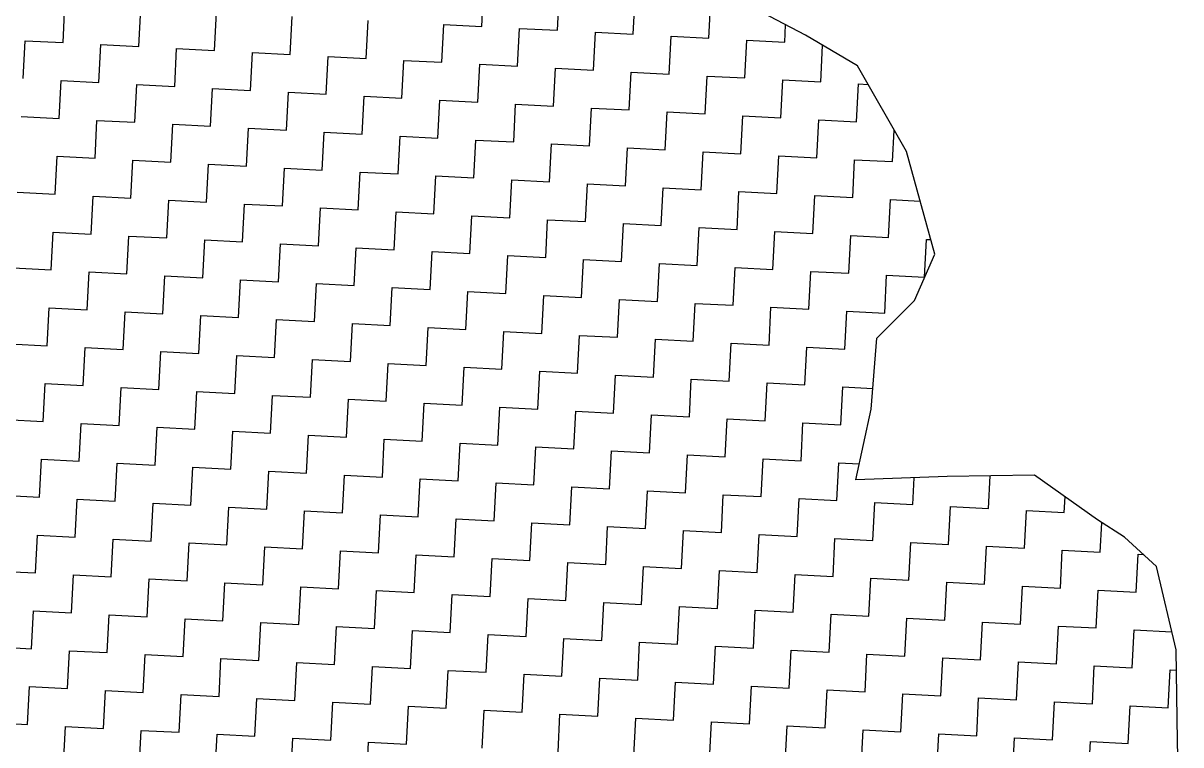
# Model space of a CAD drawing. Header units: metres. Extents: x 281214 to 284109, y 2088556 to 2092246.
# Drawn here: x 281528.7 to 281720.8, y 2091058.9 to 2091178.7 of the extents above; entities that cross this region are included whole.
import ezdxf

# ---------------------------------------------------------------- set-up
doc = ezdxf.new("R2010")
doc.units = ezdxf.units.M
doc.layers.add('POLY_HATCH', color=12, linetype='Continuous')

msp = doc.modelspace()

# ---------------------------------------------------------------- linework, layer by layer
at = {"layer": 'POLY_HATCH', "linetype": 'Continuous'}
for p, q in [((281604.76, 2091178.12), (281605.09, 2091184.41)), ((281617.34, 2091177.47), (281617.66, 2091183.75)), ((281629.91, 2091176.81), (281630.24, 2091183.1)), ((281535.27, 2091175.42), (281535.59, 2091181.71)), ((281547.84, 2091174.77), (281548.17, 2091181.05)), ((281642.49, 2091176.16), (281642.82, 2091182.45)), ((281560.42, 2091174.11), (281560.74, 2091180.4)), ((281572.99, 2091173.46), (281573.32, 2091179.75)), ((281585.57, 2091172.81), (281585.9, 2091179.1)), ((281598.15, 2091172.16), (281598.47, 2091178.44)), ((281598.47, 2091178.44), (281604.76, 2091178.12)), ((281610.72, 2091171.5), (281611.05, 2091177.79)), ((281611.05, 2091177.79), (281617.34, 2091177.47)), ((281623.3, 2091170.85), (281623.63, 2091177.14)), ((281623.63, 2091177.14), (281629.91, 2091176.81)), ((281655.07, 2091175.51), (281655.21, 2091178.36)), ((281528.65, 2091169.46), (281528.98, 2091175.74)), ((281528.98, 2091175.74), (281535.27, 2091175.42)), ((281541.23, 2091168.8), (281541.55, 2091175.09)), ((281541.55, 2091175.09), (281547.84, 2091174.77)), ((281635.88, 2091170.2), (281636.2, 2091176.49)), ((281636.2, 2091176.49), (281642.49, 2091176.16)), ((281648.45, 2091169.55), (281648.78, 2091175.84)), ((281648.78, 2091175.84), (281655.07, 2091175.51)), ((281661.03, 2091168.89), (281661.34, 2091174.97)), ((281553.8, 2091168.15), (281554.13, 2091174.44)), ((281554.13, 2091174.44), (281560.42, 2091174.11)), ((281566.38, 2091167.5), (281566.71, 2091173.79)), ((281566.71, 2091173.79), (281572.99, 2091173.46)), ((281578.96, 2091166.85), (281579.28, 2091173.13)), ((281579.28, 2091173.13), (281585.57, 2091172.81)), ((281591.53, 2091166.19), (281591.86, 2091172.48)), ((281591.86, 2091172.48), (281598.15, 2091172.16)), ((281604.11, 2091165.54), (281604.44, 2091171.83)), ((281604.44, 2091171.83), (281610.72, 2091171.5)), ((281616.69, 2091164.89), (281617.01, 2091171.18)), ((281617.01, 2091171.18), (281623.3, 2091170.85)), ((281629.26, 2091164.24), (281629.59, 2091170.53)), ((281629.59, 2091170.53), (281635.88, 2091170.2)), ((281641.84, 2091163.58), (281642.16, 2091169.87)), ((281642.16, 2091169.87), (281648.45, 2091169.55)), ((281654.41, 2091162.93), (281654.74, 2091169.22)), ((281654.74, 2091169.22), (281661.03, 2091168.89)), ((281534.61, 2091162.84), (281534.94, 2091169.13)), ((281534.94, 2091169.13), (281541.23, 2091168.8)), ((281547.19, 2091162.19), (281547.52, 2091168.48)), ((281547.52, 2091168.48), (281553.8, 2091168.15)), ((281559.77, 2091161.54), (281560.09, 2091167.83)), ((281560.09, 2091167.83), (281566.38, 2091167.5)), ((281666.99, 2091162.28), (281667.32, 2091168.57)), ((281667.32, 2091168.57), (281668.89, 2091168.49)), ((281572.34, 2091160.88), (281572.67, 2091167.17)), ((281572.67, 2091167.17), (281578.96, 2091166.85)), ((281584.92, 2091160.23), (281585.24, 2091166.52)), ((281585.24, 2091166.52), (281591.53, 2091166.19)), ((281597.49, 2091159.58), (281597.82, 2091165.87)), ((281597.82, 2091165.87), (281604.11, 2091165.54)), ((281610.07, 2091158.93), (281610.4, 2091165.22)), ((281610.4, 2091165.22), (281616.69, 2091164.89)), ((281622.65, 2091158.28), (281622.97, 2091164.56)), ((281622.97, 2091164.56), (281629.26, 2091164.24)), ((281635.22, 2091157.62), (281635.55, 2091163.91)), ((281635.55, 2091163.91), (281641.84, 2091163.58)), ((281528.32, 2091163.17), (281534.61, 2091162.84)), ((281540.58, 2091156.23), (281540.9, 2091162.52)), ((281540.9, 2091162.52), (281547.19, 2091162.19)), ((281553.15, 2091155.58), (281553.48, 2091161.86)), ((281553.48, 2091161.86), (281559.77, 2091161.54)), ((281647.8, 2091156.97), (281648.13, 2091163.26)), ((281648.13, 2091163.26), (281654.41, 2091162.93)), ((281660.38, 2091156.32), (281660.7, 2091162.61)), ((281660.7, 2091162.61), (281666.99, 2091162.28)), ((281565.73, 2091154.92), (281566.05, 2091161.21)), ((281566.05, 2091161.21), (281572.34, 2091160.88)), ((281578.3, 2091154.27), (281578.63, 2091160.56)), ((281578.63, 2091160.56), (281584.92, 2091160.23)), ((281590.88, 2091153.62), (281591.21, 2091159.91)), ((281591.21, 2091159.91), (281597.49, 2091159.58)), ((281672.95, 2091155.67), (281673.22, 2091160.91)), ((281603.46, 2091152.97), (281603.78, 2091159.25)), ((281603.78, 2091159.25), (281610.07, 2091158.93)), ((281616.03, 2091152.31), (281616.36, 2091158.6)), ((281616.36, 2091158.6), (281622.65, 2091158.28)), ((281628.61, 2091151.66), (281628.94, 2091157.95)), ((281628.94, 2091157.95), (281635.22, 2091157.62)), ((281533.96, 2091150.27), (281534.29, 2091156.55)), ((281534.29, 2091156.55), (281540.58, 2091156.23)), ((281546.54, 2091149.61), (281546.86, 2091155.9)), ((281546.86, 2091155.9), (281553.15, 2091155.58)), ((281641.19, 2091151.01), (281641.51, 2091157.3)), ((281641.51, 2091157.3), (281647.8, 2091156.97)), ((281653.76, 2091150.36), (281654.09, 2091156.64)), ((281654.09, 2091156.64), (281660.38, 2091156.32)), ((281666.34, 2091149.7), (281666.66, 2091155.99)), ((281666.66, 2091155.99), (281672.95, 2091155.67)), ((281559.11, 2091148.96), (281559.44, 2091155.25)), ((281559.44, 2091155.25), (281565.73, 2091154.92)), ((281571.69, 2091148.31), (281572.02, 2091154.6)), ((281572.02, 2091154.6), (281578.3, 2091154.27)), ((281584.27, 2091147.66), (281584.59, 2091153.94)), ((281584.59, 2091153.94), (281590.88, 2091153.62)), ((281596.84, 2091147), (281597.17, 2091153.29)), ((281597.17, 2091153.29), (281603.46, 2091152.97)), ((281609.42, 2091146.35), (281609.74, 2091152.64)), ((281609.74, 2091152.64), (281616.03, 2091152.31)), ((281622, 2091145.7), (281622.32, 2091151.99)), ((281622.32, 2091151.99), (281628.61, 2091151.66)), ((281527.67, 2091150.59), (281533.96, 2091150.27)), ((281634.57, 2091145.05), (281634.9, 2091151.33)), ((281634.9, 2091151.33), (281641.19, 2091151.01)), ((281647.15, 2091144.39), (281647.47, 2091150.68)), ((281647.47, 2091150.68), (281653.76, 2091150.36)), ((281659.72, 2091143.74), (281660.05, 2091150.03)), ((281660.05, 2091150.03), (281666.34, 2091149.7)), ((281539.92, 2091143.65), (281540.25, 2091149.94)), ((281540.25, 2091149.94), (281546.54, 2091149.61)), ((281552.5, 2091143), (281552.83, 2091149.29)), ((281552.83, 2091149.29), (281559.11, 2091148.96)), ((281565.08, 2091142.35), (281565.4, 2091148.63)), ((281565.4, 2091148.63), (281571.69, 2091148.31)), ((281672.3, 2091143.09), (281672.63, 2091149.38)), ((281672.63, 2091149.38), (281677.54, 2091149.12)), ((281577.65, 2091141.69), (281577.98, 2091147.98)), ((281577.98, 2091147.98), (281584.27, 2091147.66)), ((281590.23, 2091141.04), (281590.55, 2091147.33)), ((281590.55, 2091147.33), (281596.84, 2091147)), ((281602.8, 2091140.39), (281603.13, 2091146.68)), ((281603.13, 2091146.68), (281609.42, 2091146.35)), ((281615.38, 2091139.74), (281615.71, 2091146.03)), ((281615.71, 2091146.03), (281622, 2091145.7)), ((281627.96, 2091139.08), (281628.28, 2091145.37)), ((281628.28, 2091145.37), (281634.57, 2091145.05)), ((281640.53, 2091138.43), (281640.86, 2091144.72)), ((281640.86, 2091144.72), (281647.15, 2091144.39)), ((281533.31, 2091137.69), (281533.63, 2091143.98)), ((281533.63, 2091143.98), (281539.92, 2091143.65)), ((281545.88, 2091137.04), (281546.21, 2091143.32)), ((281546.21, 2091143.32), (281552.5, 2091143)), ((281558.46, 2091136.38), (281558.79, 2091142.67)), ((281558.79, 2091142.67), (281565.08, 2091142.35)), ((281653.11, 2091137.78), (281653.44, 2091144.07)), ((281653.44, 2091144.07), (281659.72, 2091143.74)), ((281665.69, 2091137.13), (281666.01, 2091143.42)), ((281666.01, 2091143.42), (281672.3, 2091143.09)), ((281678.26, 2091136.48), (281678.59, 2091142.76)), ((281678.59, 2091142.76), (281679.31, 2091142.73)), ((281571.04, 2091135.73), (281571.36, 2091142.02)), ((281571.36, 2091142.02), (281577.65, 2091141.69)), ((281583.61, 2091135.08), (281583.94, 2091141.37)), ((281583.94, 2091141.37), (281590.23, 2091141.04)), ((281596.19, 2091134.43), (281596.52, 2091140.72)), ((281596.52, 2091140.72), (281602.8, 2091140.39)), ((281608.77, 2091133.78), (281609.09, 2091140.06)), ((281609.09, 2091140.06), (281615.38, 2091139.74)), ((281621.34, 2091133.12), (281621.67, 2091139.41)), ((281621.67, 2091139.41), (281627.96, 2091139.08)), ((281633.92, 2091132.47), (281634.25, 2091138.76)), ((281634.25, 2091138.76), (281640.53, 2091138.43)), ((281527.02, 2091138.02), (281533.31, 2091137.69)), ((281539.27, 2091131.07), (281539.6, 2091137.36)), ((281539.6, 2091137.36), (281545.88, 2091137.04)), ((281551.85, 2091130.42), (281552.17, 2091136.71)), ((281552.17, 2091136.71), (281558.46, 2091136.38)), ((281646.5, 2091131.82), (281646.82, 2091138.11)), ((281646.82, 2091138.11), (281653.11, 2091137.78)), ((281659.07, 2091131.17), (281659.4, 2091137.45)), ((281659.4, 2091137.45), (281665.69, 2091137.13)), ((281671.65, 2091130.51), (281671.97, 2091136.8)), ((281671.97, 2091136.8), (281678.26, 2091136.48)), ((281564.42, 2091129.77), (281564.75, 2091136.06)), ((281564.75, 2091136.06), (281571.04, 2091135.73)), ((281577, 2091129.12), (281577.33, 2091135.41)), ((281577.33, 2091135.41), (281583.61, 2091135.08)), ((281589.58, 2091128.47), (281589.9, 2091134.75)), ((281589.9, 2091134.75), (281596.19, 2091134.43)), ((281602.15, 2091127.81), (281602.48, 2091134.1)), ((281602.48, 2091134.1), (281608.77, 2091133.78)), ((281614.73, 2091127.16), (281615.05, 2091133.45)), ((281615.05, 2091133.45), (281621.34, 2091133.12)), ((281627.3, 2091126.51), (281627.63, 2091132.8)), ((281627.63, 2091132.8), (281633.92, 2091132.47)), ((281532.66, 2091125.11), (281532.98, 2091131.4)), ((281532.98, 2091131.4), (281539.27, 2091131.07)), ((281545.23, 2091124.46), (281545.56, 2091130.75)), ((281545.56, 2091130.75), (281551.85, 2091130.42)), ((281639.88, 2091125.86), (281640.21, 2091132.14)), ((281640.21, 2091132.14), (281646.5, 2091131.82)), ((281652.46, 2091125.2), (281652.78, 2091131.49)), ((281652.78, 2091131.49), (281659.07, 2091131.17)), ((281665.03, 2091124.55), (281665.36, 2091130.84)), ((281665.36, 2091130.84), (281671.65, 2091130.51)), ((281557.81, 2091123.81), (281558.13, 2091130.1)), ((281558.13, 2091130.1), (281564.42, 2091129.77)), ((281570.39, 2091123.16), (281570.71, 2091129.44)), ((281570.71, 2091129.44), (281577, 2091129.12)), ((281582.96, 2091122.5), (281583.29, 2091128.79)), ((281583.29, 2091128.79), (281589.58, 2091128.47)), ((281595.54, 2091121.85), (281595.86, 2091128.14)), ((281595.86, 2091128.14), (281602.15, 2091127.81)), ((281608.11, 2091121.2), (281608.44, 2091127.49)), ((281608.44, 2091127.49), (281614.73, 2091127.16)), ((281526.37, 2091125.44), (281532.66, 2091125.11)), ((281620.69, 2091120.55), (281621.02, 2091126.83)), ((281621.02, 2091126.83), (281627.3, 2091126.51)), ((281633.27, 2091119.89), (281633.59, 2091126.18)), ((281633.59, 2091126.18), (281639.88, 2091125.86)), ((281645.84, 2091119.24), (281646.17, 2091125.53)), ((281646.17, 2091125.53), (281652.46, 2091125.2)), ((281538.62, 2091118.5), (281538.94, 2091124.79)), ((281538.94, 2091124.79), (281545.23, 2091124.46)), ((281551.19, 2091117.85), (281551.52, 2091124.13)), ((281551.52, 2091124.13), (281557.81, 2091123.81)), ((281563.77, 2091117.19), (281564.1, 2091123.48)), ((281564.1, 2091123.48), (281570.39, 2091123.16)), ((281658.42, 2091118.59), (281658.75, 2091124.88)), ((281658.75, 2091124.88), (281665.03, 2091124.55)), ((281576.35, 2091116.54), (281576.67, 2091122.83)), ((281576.67, 2091122.83), (281582.96, 2091122.5)), ((281588.92, 2091115.89), (281589.25, 2091122.18)), ((281589.25, 2091122.18), (281595.54, 2091121.85)), ((281601.5, 2091115.24), (281601.83, 2091121.52)), ((281601.83, 2091121.52), (281608.11, 2091121.2)), ((281614.08, 2091114.58), (281614.4, 2091120.87)), ((281614.4, 2091120.87), (281620.69, 2091120.55)), ((281626.65, 2091113.93), (281626.98, 2091120.22)), ((281626.98, 2091120.22), (281633.27, 2091119.89)), ((281639.23, 2091113.28), (281639.55, 2091119.57)), ((281639.55, 2091119.57), (281645.84, 2091119.24)), ((281532, 2091112.54), (281532.33, 2091118.82)), ((281532.33, 2091118.82), (281538.62, 2091118.5)), ((281544.58, 2091111.88), (281544.91, 2091118.17)), ((281544.91, 2091118.17), (281551.19, 2091117.85)), ((281557.16, 2091111.23), (281557.48, 2091117.52)), ((281557.48, 2091117.52), (281563.77, 2091117.19)), ((281651.81, 2091112.63), (281652.13, 2091118.92)), ((281652.13, 2091118.92), (281658.42, 2091118.59)), ((281664.38, 2091111.98), (281664.71, 2091118.26)), ((281664.71, 2091118.26), (281669.7, 2091118)), ((281569.73, 2091110.58), (281570.06, 2091116.87)), ((281570.06, 2091116.87), (281576.35, 2091116.54)), ((281582.31, 2091109.93), (281582.64, 2091116.22)), ((281582.64, 2091116.22), (281588.92, 2091115.89)), ((281594.89, 2091109.27), (281595.21, 2091115.56)), ((281595.21, 2091115.56), (281601.5, 2091115.24)), ((281607.46, 2091108.62), (281607.79, 2091114.91)), ((281607.79, 2091114.91), (281614.08, 2091114.58)), ((281620.04, 2091107.97), (281620.36, 2091114.26)), ((281620.36, 2091114.26), (281626.65, 2091113.93)), ((281632.61, 2091107.32), (281632.94, 2091113.61)), ((281632.94, 2091113.61), (281639.23, 2091113.28)), ((281525.72, 2091112.86), (281532, 2091112.54)), ((281537.97, 2091105.92), (281538.29, 2091112.21)), ((281538.29, 2091112.21), (281544.58, 2091111.88)), ((281550.54, 2091105.27), (281550.87, 2091111.56)), ((281550.87, 2091111.56), (281557.16, 2091111.23)), ((281645.19, 2091106.67), (281645.52, 2091112.95)), ((281645.52, 2091112.95), (281651.81, 2091112.63)), ((281657.77, 2091106.01), (281658.09, 2091112.3)), ((281658.09, 2091112.3), (281664.38, 2091111.98)), ((281563.12, 2091104.62), (281563.44, 2091110.91)), ((281563.44, 2091110.91), (281569.73, 2091110.58)), ((281575.69, 2091103.97), (281576.02, 2091110.25)), ((281576.02, 2091110.25), (281582.31, 2091109.93)), ((281588.27, 2091103.31), (281588.6, 2091109.6)), ((281588.6, 2091109.6), (281594.89, 2091109.27)), ((281600.85, 2091102.66), (281601.17, 2091108.95)), ((281601.17, 2091108.95), (281607.46, 2091108.62)), ((281613.42, 2091102.01), (281613.75, 2091108.3)), ((281613.75, 2091108.3), (281620.04, 2091107.97)), ((281531.35, 2091099.96), (281531.68, 2091106.25)), ((281531.68, 2091106.25), (281537.97, 2091105.92)), ((281626, 2091101.36), (281626.33, 2091107.64)), ((281626.33, 2091107.64), (281632.61, 2091107.32)), ((281638.58, 2091100.7), (281638.9, 2091106.99)), ((281638.9, 2091106.99), (281645.19, 2091106.67)), ((281651.15, 2091100.05), (281651.48, 2091106.34)), ((281651.48, 2091106.34), (281657.77, 2091106.01)), ((281543.93, 2091099.31), (281544.25, 2091105.6)), ((281544.25, 2091105.6), (281550.54, 2091105.27)), ((281556.5, 2091098.66), (281556.83, 2091104.94)), ((281556.83, 2091104.94), (281563.12, 2091104.62)), ((281569.08, 2091098), (281569.41, 2091104.29)), ((281569.41, 2091104.29), (281575.69, 2091103.97)), ((281663.73, 2091099.4), (281664.06, 2091105.69)), ((281664.06, 2091105.69), (281667.43, 2091105.51)), ((281581.66, 2091097.35), (281581.98, 2091103.64)), ((281581.98, 2091103.64), (281588.27, 2091103.31)), ((281594.23, 2091096.7), (281594.56, 2091102.99)), ((281594.56, 2091102.99), (281600.85, 2091102.66)), ((281606.81, 2091096.05), (281607.14, 2091102.33)), ((281607.14, 2091102.33), (281613.42, 2091102.01)), ((281676.31, 2091098.75), (281676.54, 2091103.2)), ((281688.88, 2091098.09), (281689.16, 2091103.51)), ((281525.06, 2091100.29), (281531.35, 2091099.96)), ((281619.39, 2091095.39), (281619.71, 2091101.68)), ((281619.71, 2091101.68), (281626, 2091101.36)), ((281631.96, 2091094.74), (281632.29, 2091101.03)), ((281632.29, 2091101.03), (281638.58, 2091100.7)), ((281644.54, 2091094.09), (281644.86, 2091100.38)), ((281644.86, 2091100.38), (281651.15, 2091100.05)), ((281701.46, 2091097.44), (281701.59, 2091100)), ((281537.31, 2091093.35), (281537.64, 2091099.63)), ((281537.64, 2091099.63), (281543.93, 2091099.31)), ((281549.89, 2091092.69), (281550.22, 2091098.98)), ((281550.22, 2091098.98), (281556.5, 2091098.66)), ((281562.47, 2091092.04), (281562.79, 2091098.33)), ((281562.79, 2091098.33), (281569.08, 2091098)), ((281657.11, 2091093.44), (281657.44, 2091099.72)), ((281657.44, 2091099.72), (281663.73, 2091099.4)), ((281669.69, 2091092.78), (281670.02, 2091099.07)), ((281670.02, 2091099.07), (281676.31, 2091098.75)), ((281682.27, 2091092.13), (281682.59, 2091098.42)), ((281682.59, 2091098.42), (281688.88, 2091098.09)), ((281575.04, 2091091.39), (281575.37, 2091097.68)), ((281575.37, 2091097.68), (281581.66, 2091097.35)), ((281587.62, 2091090.74), (281587.94, 2091097.02)), ((281587.94, 2091097.02), (281594.23, 2091096.7)), ((281600.2, 2091090.08), (281600.52, 2091096.37)), ((281600.52, 2091096.37), (281606.81, 2091096.05)), ((281694.84, 2091091.48), (281695.17, 2091097.77)), ((281695.17, 2091097.77), (281701.46, 2091097.44)), ((281612.77, 2091089.43), (281613.1, 2091095.72)), ((281613.1, 2091095.72), (281619.39, 2091095.39)), ((281625.35, 2091088.78), (281625.67, 2091095.07)), ((281625.67, 2091095.07), (281631.96, 2091094.74)), ((281637.92, 2091088.13), (281638.25, 2091094.42)), ((281638.25, 2091094.42), (281644.54, 2091094.09)), ((281707.42, 2091090.83), (281707.67, 2091095.73)), ((281530.7, 2091087.38), (281531.03, 2091093.67)), ((281531.03, 2091093.67), (281537.31, 2091093.35)), ((281543.28, 2091086.73), (281543.6, 2091093.02)), ((281543.6, 2091093.02), (281549.89, 2091092.69)), ((281555.85, 2091086.08), (281556.18, 2091092.37)), ((281556.18, 2091092.37), (281562.47, 2091092.04)), ((281650.5, 2091087.47), (281650.83, 2091093.76)), ((281650.83, 2091093.76), (281657.11, 2091093.44)), ((281663.08, 2091086.82), (281663.4, 2091093.11)), ((281663.4, 2091093.11), (281669.69, 2091092.78)), ((281675.65, 2091086.17), (281675.98, 2091092.46)), ((281675.98, 2091092.46), (281682.27, 2091092.13)), ((281568.43, 2091085.43), (281568.75, 2091091.71)), ((281568.75, 2091091.71), (281575.04, 2091091.39)), ((281581, 2091084.77), (281581.33, 2091091.06)), ((281581.33, 2091091.06), (281587.62, 2091090.74)), ((281593.58, 2091084.12), (281593.91, 2091090.41)), ((281593.91, 2091090.41), (281600.2, 2091090.08)), ((281688.23, 2091085.52), (281688.56, 2091091.81)), ((281688.56, 2091091.81), (281694.84, 2091091.48)), ((281700.81, 2091084.87), (281701.13, 2091091.15)), ((281701.13, 2091091.15), (281707.42, 2091090.83)), ((281713.38, 2091084.21), (281713.71, 2091090.5)), ((281713.71, 2091090.5), (281714.56, 2091090.46)), ((281606.16, 2091083.47), (281606.48, 2091089.76)), ((281606.48, 2091089.76), (281612.77, 2091089.43)), ((281618.73, 2091082.82), (281619.06, 2091089.11)), ((281619.06, 2091089.11), (281625.35, 2091088.78)), ((281631.31, 2091082.17), (281631.64, 2091088.45)), ((281631.64, 2091088.45), (281637.92, 2091088.13)), ((281524.41, 2091087.71), (281530.7, 2091087.38)), ((281536.66, 2091080.77), (281536.99, 2091087.06)), ((281536.99, 2091087.06), (281543.28, 2091086.73)), ((281643.89, 2091081.51), (281644.21, 2091087.8)), ((281644.21, 2091087.8), (281650.5, 2091087.47)), ((281656.46, 2091080.86), (281656.79, 2091087.15)), ((281656.79, 2091087.15), (281663.08, 2091086.82)), ((281549.24, 2091080.12), (281549.56, 2091086.41)), ((281549.56, 2091086.41), (281555.85, 2091086.08)), ((281561.81, 2091079.46), (281562.14, 2091085.75)), ((281562.14, 2091085.75), (281568.43, 2091085.43)), ((281574.39, 2091078.81), (281574.72, 2091085.1)), ((281574.72, 2091085.1), (281581, 2091084.77)), ((281669.04, 2091080.21), (281669.36, 2091086.5)), ((281669.36, 2091086.5), (281675.65, 2091086.17)), ((281681.62, 2091079.56), (281681.94, 2091085.84)), ((281681.94, 2091085.84), (281688.23, 2091085.52)), ((281694.19, 2091078.9), (281694.52, 2091085.19)), ((281694.52, 2091085.19), (281700.81, 2091084.87)), ((281586.97, 2091078.16), (281587.29, 2091084.45)), ((281587.29, 2091084.45), (281593.58, 2091084.12)), ((281599.54, 2091077.51), (281599.87, 2091083.8)), ((281599.87, 2091083.8), (281606.16, 2091083.47)), ((281612.12, 2091076.86), (281612.45, 2091083.14)), ((281612.45, 2091083.14), (281618.73, 2091082.82)), ((281706.77, 2091078.25), (281707.09, 2091084.54)), ((281707.09, 2091084.54), (281713.38, 2091084.21)), ((281530.05, 2091074.81), (281530.37, 2091081.1)), ((281530.37, 2091081.1), (281536.66, 2091080.77)), ((281624.7, 2091076.2), (281625.02, 2091082.49)), ((281625.02, 2091082.49), (281631.31, 2091082.17)), ((281637.27, 2091075.55), (281637.6, 2091081.84)), ((281637.6, 2091081.84), (281643.89, 2091081.51)), ((281649.85, 2091074.9), (281650.17, 2091081.19)), ((281650.17, 2091081.19), (281656.46, 2091080.86)), ((281542.62, 2091074.16), (281542.95, 2091080.44)), ((281542.95, 2091080.44), (281549.24, 2091080.12)), ((281555.2, 2091073.5), (281555.53, 2091079.79)), ((281555.53, 2091079.79), (281561.81, 2091079.46)), ((281567.78, 2091072.85), (281568.1, 2091079.14)), ((281568.1, 2091079.14), (281574.39, 2091078.81)), ((281662.42, 2091074.25), (281662.75, 2091080.53)), ((281662.75, 2091080.53), (281669.04, 2091080.21)), ((281675, 2091073.59), (281675.33, 2091079.88)), ((281675.33, 2091079.88), (281681.62, 2091079.56)), ((281687.58, 2091072.94), (281687.9, 2091079.23)), ((281687.9, 2091079.23), (281694.19, 2091078.9)), ((281580.35, 2091072.2), (281580.68, 2091078.49)), ((281580.68, 2091078.49), (281586.97, 2091078.16)), ((281592.93, 2091071.55), (281593.25, 2091077.83)), ((281593.25, 2091077.83), (281599.54, 2091077.51)), ((281605.5, 2091070.89), (281605.83, 2091077.18)), ((281605.83, 2091077.18), (281612.12, 2091076.86)), ((281700.15, 2091072.29), (281700.48, 2091078.58)), ((281700.48, 2091078.58), (281706.77, 2091078.25)), ((281712.73, 2091071.64), (281713.06, 2091077.92)), ((281713.06, 2091077.92), (281719.34, 2091077.6)), ((281523.76, 2091075.13), (281530.05, 2091074.81)), ((281618.08, 2091070.24), (281618.41, 2091076.53)), ((281618.41, 2091076.53), (281624.7, 2091076.2)), ((281630.66, 2091069.59), (281630.98, 2091075.88)), ((281630.98, 2091075.88), (281637.27, 2091075.55)), ((281643.23, 2091068.94), (281643.56, 2091075.22)), ((281643.56, 2091075.22), (281649.85, 2091074.9)), ((281536.01, 2091068.19), (281536.33, 2091074.48)), ((281536.33, 2091074.48), (281542.62, 2091074.16)), ((281548.59, 2091067.54), (281548.91, 2091073.83)), ((281548.91, 2091073.83), (281555.2, 2091073.5)), ((281561.16, 2091066.89), (281561.49, 2091073.18)), ((281561.49, 2091073.18), (281567.78, 2091072.85)), ((281655.81, 2091068.28), (281656.14, 2091074.57)), ((281656.14, 2091074.57), (281662.42, 2091074.25)), ((281668.39, 2091067.63), (281668.71, 2091073.92)), ((281668.71, 2091073.92), (281675, 2091073.59)), ((281680.96, 2091066.98), (281681.29, 2091073.27)), ((281681.29, 2091073.27), (281687.58, 2091072.94)), ((281573.74, 2091066.24), (281574.06, 2091072.52)), ((281574.06, 2091072.52), (281580.35, 2091072.2)), ((281586.31, 2091065.58), (281586.64, 2091071.87)), ((281586.64, 2091071.87), (281592.93, 2091071.55)), ((281598.89, 2091064.93), (281599.22, 2091071.22)), ((281599.22, 2091071.22), (281605.5, 2091070.89)), ((281693.54, 2091066.33), (281693.87, 2091072.62)), ((281693.87, 2091072.62), (281700.15, 2091072.29)), ((281706.12, 2091065.67), (281706.44, 2091071.96)), ((281706.44, 2091071.96), (281712.73, 2091071.64)), ((281718.69, 2091065.02), (281719.02, 2091071.31)), ((281719.02, 2091071.31), (281720.1, 2091071.25)), ((281611.47, 2091064.28), (281611.79, 2091070.57)), ((281611.79, 2091070.57), (281618.08, 2091070.24)), ((281624.04, 2091063.63), (281624.37, 2091069.91)), ((281624.37, 2091069.91), (281630.66, 2091069.59)), ((281636.62, 2091062.97), (281636.95, 2091069.26)), ((281636.95, 2091069.26), (281643.23, 2091068.94)), ((281529.39, 2091062.23), (281529.72, 2091068.52)), ((281529.72, 2091068.52), (281536.01, 2091068.19)), ((281541.97, 2091061.58), (281542.3, 2091067.87)), ((281542.3, 2091067.87), (281548.59, 2091067.54)), ((281649.2, 2091062.32), (281649.52, 2091068.61)), ((281649.52, 2091068.61), (281655.81, 2091068.28)), ((281661.77, 2091061.67), (281662.1, 2091067.96)), ((281662.1, 2091067.96), (281668.39, 2091067.63)), ((281554.55, 2091060.93), (281554.87, 2091067.21)), ((281554.87, 2091067.21), (281561.16, 2091066.89)), ((281567.12, 2091060.27), (281567.45, 2091066.56)), ((281567.45, 2091066.56), (281573.74, 2091066.24)), ((281579.7, 2091059.62), (281580.03, 2091065.91)), ((281580.03, 2091065.91), (281586.31, 2091065.58)), ((281674.35, 2091061.02), (281674.67, 2091067.31)), ((281674.67, 2091067.31), (281680.96, 2091066.98)), ((281686.92, 2091060.37), (281687.25, 2091066.65)), ((281687.25, 2091066.65), (281693.54, 2091066.33)), ((281699.5, 2091059.71), (281699.83, 2091066)), ((281699.83, 2091066), (281706.12, 2091065.67)), ((281592.28, 2091058.97), (281592.6, 2091065.26)), ((281592.6, 2091065.26), (281598.89, 2091064.93)), ((281604.85, 2091058.32), (281605.18, 2091064.61)), ((281605.18, 2091064.61), (281611.47, 2091064.28)), ((281617.43, 2091057.66), (281617.75, 2091063.95)), ((281617.75, 2091063.95), (281624.04, 2091063.63)), ((281712.08, 2091059.06), (281712.4, 2091065.35)), ((281712.4, 2091065.35), (281718.69, 2091065.02)), ((281523.11, 2091062.56), (281529.39, 2091062.23)), ((281535.36, 2091055.62), (281535.68, 2091061.9)), ((281535.68, 2091061.9), (281541.97, 2091061.58)), ((281630.01, 2091057.01), (281630.33, 2091063.3)), ((281630.33, 2091063.3), (281636.62, 2091062.97)), ((281642.58, 2091056.36), (281642.91, 2091062.65)), ((281642.91, 2091062.65), (281649.2, 2091062.32)), ((281655.16, 2091055.71), (281655.48, 2091062)), ((281655.48, 2091062), (281661.77, 2091061.67)), ((281547.93, 2091054.96), (281548.26, 2091061.25)), ((281548.26, 2091061.25), (281554.55, 2091060.93)), ((281560.51, 2091054.31), (281560.84, 2091060.6)), ((281560.84, 2091060.6), (281567.12, 2091060.27)), ((281573.09, 2091053.66), (281573.41, 2091059.95)), ((281573.41, 2091059.95), (281579.7, 2091059.62)), ((281667.73, 2091055.06), (281668.06, 2091061.34)), ((281668.06, 2091061.34), (281674.35, 2091061.02)), ((281680.31, 2091054.4), (281680.64, 2091060.69)), ((281680.64, 2091060.69), (281686.92, 2091060.37)), ((281692.89, 2091053.75), (281693.21, 2091060.04)), ((281693.21, 2091060.04), (281699.5, 2091059.71)), ((281585.66, 2091053.01), (281585.99, 2091059.3)), ((281585.99, 2091059.3), (281592.28, 2091058.97)), ((281705.46, 2091053.1), (281705.79, 2091059.39)), ((281705.79, 2091059.39), (281712.08, 2091059.06))]:
    msp.add_line(p, q, dxfattribs=at)
at = {"layer": 'POLY_HATCH'}
for p, q in [((281658.49, 2091176.64), (281650.16, 2091181.02)), ((281667.12, 2091171.59), (281658.49, 2091176.64)), ((281675.26, 2091157.35), (281667.12, 2091171.59)), ((281679.97, 2091140.33), (281675.26, 2091157.35)), ((281676.61, 2091132.61), (281679.97, 2091140.33)), ((281670.36, 2091126.36), (281676.61, 2091132.61)), ((281669.42, 2091114.57), (281670.36, 2091126.36)), ((281666.84, 2091102.86), (281669.42, 2091114.57)), ((281682.01, 2091103.39), (281666.84, 2091102.86)), ((281696.5, 2091103.63), (281682.01, 2091103.39)), ((281706.97, 2091096.18), (281696.5, 2091103.63)), ((281711.43, 2091093.31), (281706.97, 2091096.18)), ((281716.77, 2091088.43), (281711.43, 2091093.31)), ((281720.06, 2091074.6), (281716.77, 2091088.43)), ((281720.26, 2091059.46), (281720.06, 2091074.6)), ((281720.81, 2091038.39), (281720.26, 2091059.46))]:
    msp.add_line(p, q, dxfattribs=at)

doc.saveas('drawing.dxf')
